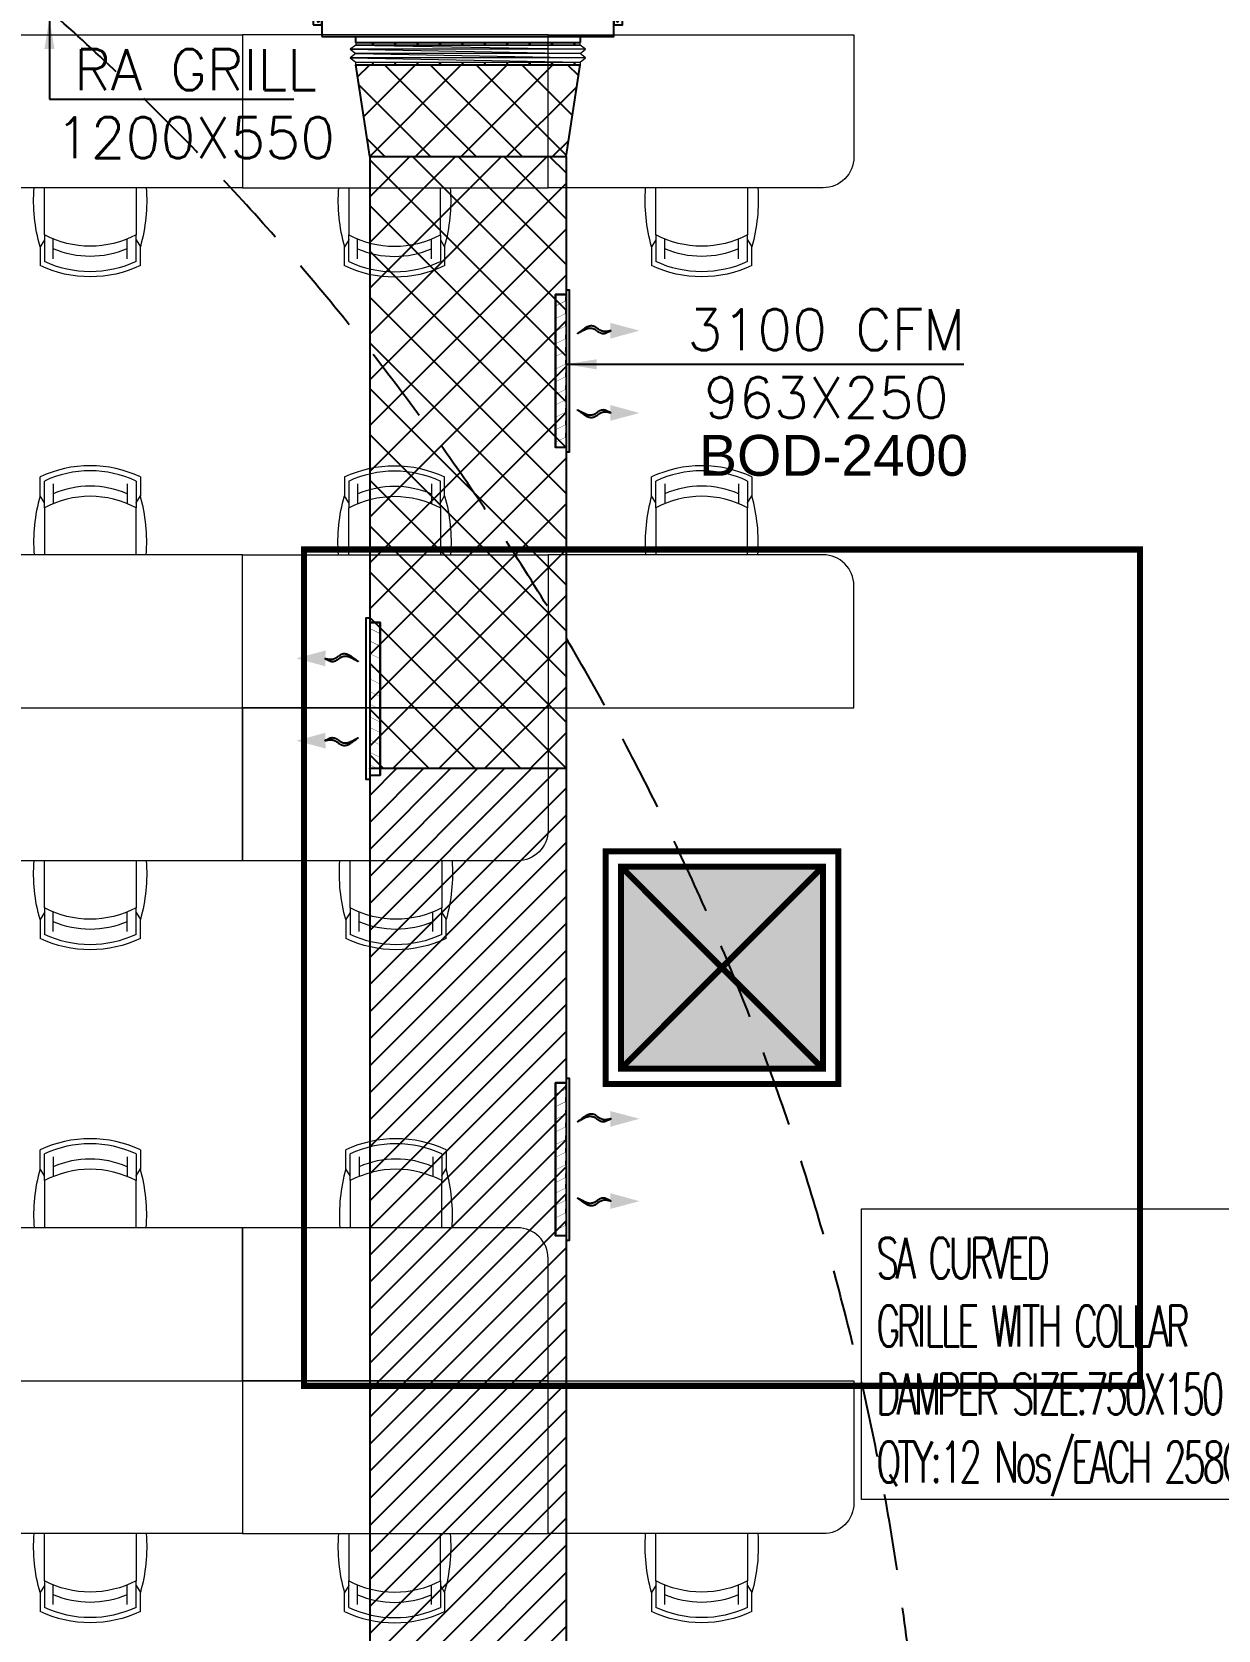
# Model space of a CAD drawing. Header units: millimetres. Extents: x 148480 to 578986, y 39883 to 155062.
# Drawn here: x 235764 to 241583, y 78891 to 86727 of the extents above; entities that cross this region are included whole.
import ezdxf

# ---------------------------------------------------------------- set-up
doc = ezdxf.new("R2010")
doc.units = ezdxf.units.MM
for name, pattern in [('CENTER', [2, 1.25, -0.25, 0.25, -0.25]), ('CENTERX2', [4, 2.5, -0.5, 0.5, -0.5]), ('HIDDEN', [0.375, 0.25, -0.125])]:
    doc.linetypes.add(name, pattern=pattern)
for name, color, linetype in [('CEN', 252, 'CENTER'), ('Flooring', 44, 'Continuous'), ('FRESH AIRDUCT', 3, 'Continuous'), ('Hatch 01_UC', 7, 'Continuous'), ('HVAC-SECTIONS', 7, 'Continuous'), ('I - MODULAR', 44, 'Continuous'), ('Layer2', 4, 'Continuous'), ('Layer4', 6, 'Continuous'), ('M-HVAC ELLIPTICAL DUCT', 6, 'Continuous'), ('M-HVAC VRV PIPE', 4, 'Continuous'), ('M-HVAC-EADUCT', 140, 'Continuous'), ('M-HVAC-ELEPTICAL DUCT', 6, 'Continuous'), ('M-HVAC-GRIL', 6, 'Continuous'), ('M-HVAC-INSULATION', 8, 'Continuous'), ('M-HVAC-SUPP', 4, 'Continuous'), ('M-HVAC-TEXT', 7, 'Continuous'), ('M-LP-VRF-EQUIP', 1, 'Continuous')]:
    doc.layers.add(name, color=color, linetype=linetype)
for name, color, linetype, lineweight in [('ID - MODULAR', 44, 'Continuous', 5), ('KDBS-SIDE THROW GRILLE', 1, 'Continuous', 18), ('M HVAC GRILLE', 6, 'Continuous', 13), ('M-HVAC-ADP TAG', 1, 'Continuous', 15), ('M-HVAC-CANVAS', 8, 'Continuous', 0)]:
    doc.layers.add(name, color=color, linetype=linetype, lineweight=lineweight)
doc.styles.add('R', font='romans.shx')
doc.styles.add('Roman S', font='romans.shx', dxfattribs={"width": 0.65})
doc.styles.add('ROMAND', font='romand__.ttf')
doc.styles.get("Standard").update_dxf_attribs({"font": 'arial.ttf'})
doc.dimstyles.new('Vayucon', dxfattribs={"dimtxt": 200, "dimasz": 150, "dimexe": 0, "dimexo": 0, "dimgap": 9e-05, "dimtad": 1, "dimdec": 0, "dimrnd": 5, "dimzin": 0, "dimdsep": 46, "dimtxsty": 'ROMAND', "dimcen": 90, "dimclrd": 42, "dimclre": 8, "dimclrt": 7, "dimadec": 0, "dimazin": 0, "dimtfac": 1, "dimtdec": 0, "dimtofl": 0, "dimtmove": 1, "dimatfit": 0, "dimfxl": 1, "dimtolj": 1, "dimtzin": 0, "dimarcsym": 0})

# ---------------------------------------------------------------- blocks, each defined once
blk = doc.blocks.new('GFC1')
at = {"layer": 'Hatch 01_UC', "linetype": 'Continuous'}
h = blk.add_hatch(color=8, dxfattribs=at)
h.dxf.hatch_style = 1
h.paths.add_polyline_path([(311285.7, 82629.4), (311285.7, 83620.6), (312277, 83620.6), (312277, 82629.4)])
at = {"layer": 'CEN', "color": 8, "linetype": 'Continuous', "lineweight": 0}
for p, q in [((312277, 82629.4), (311285.7, 83620.6)), ((311285.7, 82629.4), (312277, 83620.6)), ((311285.7, 82629.4), (311285.7, 83620.6)), ((311285.7, 83620.6), (312277, 83620.6)), ((312277, 83620.6), (312277, 82629.4)), ((312277, 82629.4), (311285.7, 82629.4))]:
    blk.add_line(p, q, dxfattribs=at)
at = {"layer": 'CEN', "color": 8, "linetype": 'HIDDEN', "lineweight": 0, "ltscale": 1500}
blk.add_lwpolyline([(313832, 81074.4), (309730.7, 81074.4), (309730.7, 85175.6), (313832, 85175.6)], close=True, dxfattribs=at)
at = {"layer": 'CEN', "color": 8, "linetype": 'Continuous', "lineweight": 0}
for points in [[(312352, 82554.4), (311210.7, 82554.4), (311210.7, 83695.6), (312352, 83695.6)], [(312277, 82629.4), (311285.7, 82629.4), (311285.7, 83620.6), (312277, 83620.6)]]:
    blk.add_lwpolyline(points, close=True, dxfattribs=at)
at = {"layer": 'Flooring', "color": 8, "linetype": 'HIDDEN', "ltscale": 1500}
for centre, radius, start, end in [((300007.7, 78255.1), 12777.8, 229.90697, 79.60318), ((312848.3, 80077), 9598.5, 16.54068, 121.95899)]:
    blk.add_arc(centre, radius, start, end, dxfattribs=at)
at = {"layer": 'I - MODULAR', "color": 8, "linetype": 'Continuous'}
blk.add_lwpolyline([(312277, 82629.4), (311285.7, 82629.4), (311285.7, 83620.6), (312277, 83620.6)], close=True, dxfattribs=at)
at = {"layer": 'ID - MODULAR', "color": 8, "ltscale": 500}
for p, q in [((308457.1, 86718.4), (308457.1, 86949.5)), ((308906.7, 86949.5), (308906.7, 86718.4)), ((309950.1, 86949.5), (309950.1, 86718.4)), ((310399.7, 86718.4), (310399.7, 86949.5)), ((311457.1, 86718.4), (311457.1, 86949.5)), ((311906.7, 86949.5), (311906.7, 86718.4)), ((308457.1, 86694.8), (308435.9, 86660.6)), ((308457.1, 86718.4), (308457.1, 86587.7)), ((308457.1, 86696.5), (308457.1, 86694.8)), ((308906.7, 86587.7), (308906.7, 86718.4)), ((308906.7, 86696.5), (308906.7, 86694.8)), ((308906.7, 86694.8), (308927.9, 86660.6)), ((309950.1, 86694.8), (309928.9, 86660.6)), ((309950.1, 86587.7), (309950.1, 86718.4)), ((309950.1, 86696.5), (309950.1, 86694.8)), ((310399.7, 86718.4), (310399.7, 86587.7)), ((310399.7, 86696.5), (310399.7, 86694.8)), ((310399.7, 86694.8), (310420.9, 86660.6)), ((311457.1, 86694.8), (311435.9, 86660.6)), ((311457.1, 86718.4), (311457.1, 86587.7)), ((311457.1, 86696.5), (311457.1, 86694.8)), ((311906.7, 86587.7), (311906.7, 86718.4)), ((311906.7, 86696.5), (311906.7, 86694.8)), ((311906.7, 86694.8), (311927.9, 86660.6)), ((308435.9, 86660.6), (308435.9, 86567.4)), ((308927.9, 86567.4), (308927.9, 86660.6)), ((309928.9, 86567.4), (309928.9, 86660.6)), ((310420.9, 86660.6), (310420.9, 86567.4)), ((311435.9, 86660.6), (311435.9, 86567.4)), ((311927.9, 86567.4), (311927.9, 86660.6)), ((308435.9, 85438.5), (308435.9, 85531.7)), ((308457.1, 85380.6), (308457.1, 85511.4)), ((308906.7, 85511.4), (308906.7, 85380.6)), ((308927.9, 85531.7), (308927.9, 85438.5)), ((309928.9, 85531.7), (309928.9, 85438.5)), ((309950.1, 85511.4), (309950.1, 85380.6)), ((310399.7, 85380.6), (310399.7, 85511.4)), ((310420.9, 85438.5), (310420.9, 85531.7)), ((311435.9, 85438.5), (311435.9, 85531.7)), ((311457.1, 85380.6), (311457.1, 85511.4)), ((311906.7, 85511.4), (311906.7, 85380.6)), ((311927.9, 85531.7), (311927.9, 85438.5)), ((308457.1, 85404.3), (308435.9, 85438.5)), ((308906.7, 85404.3), (308927.9, 85438.5)), ((309950.1, 85404.3), (309928.9, 85438.5)), ((310399.7, 85404.3), (310420.9, 85438.5)), ((311457.1, 85404.3), (311435.9, 85438.5)), ((311906.7, 85404.3), (311927.9, 85438.5)), ((308457.1, 85402.6), (308457.1, 85404.3)), ((308457.1, 85380.6), (308457.1, 85149.5)), ((308906.7, 85402.6), (308906.7, 85404.3)), ((308906.7, 85149.5), (308906.7, 85380.6)), ((309950.1, 85402.6), (309950.1, 85404.3)), ((309950.1, 85149.5), (309950.1, 85380.6)), ((310399.7, 85402.6), (310399.7, 85404.3)), ((310399.7, 85380.6), (310399.7, 85149.5)), ((311457.1, 85402.6), (311457.1, 85404.3)), ((311457.1, 85380.6), (311457.1, 85149.5)), ((311906.7, 85402.6), (311906.7, 85404.3)), ((311906.7, 85149.5), (311906.7, 85380.6)), ((308457.1, 83418.4), (308457.1, 83649.5)), ((308906.7, 83649.5), (308906.7, 83418.4)), ((309957.1, 83418.4), (309957.1, 83649.5)), ((310406.7, 83649.5), (310406.7, 83418.4)), ((308457.1, 83394.8), (308435.9, 83360.6)), ((308457.1, 83418.4), (308457.1, 83287.7)), ((308457.1, 83396.5), (308457.1, 83394.8)), ((308906.7, 83287.7), (308906.7, 83418.4)), ((308906.7, 83396.5), (308906.7, 83394.8)), ((308906.7, 83394.8), (308927.9, 83360.6)), ((309957.1, 83394.8), (309935.9, 83360.6)), ((309957.1, 83418.4), (309957.1, 83287.7)), ((309957.1, 83396.5), (309957.1, 83394.8)), ((310406.7, 83287.7), (310406.7, 83418.4)), ((310406.7, 83396.5), (310406.7, 83394.8)), ((310406.7, 83394.8), (310427.9, 83360.6)), ((308435.9, 83360.6), (308435.9, 83267.4)), ((308927.9, 83267.4), (308927.9, 83360.6)), ((309935.9, 83360.6), (309935.9, 83267.4)), ((310427.9, 83267.4), (310427.9, 83360.6)), ((308435.9, 82138.5), (308435.9, 82231.7)), ((308457.1, 82080.6), (308457.1, 82211.4)), ((308906.7, 82211.4), (308906.7, 82080.6)), ((308927.9, 82231.7), (308927.9, 82138.5)), ((309935.9, 82138.5), (309935.9, 82231.7)), ((309957.1, 82080.6), (309957.1, 82211.4)), ((310406.7, 82211.4), (310406.7, 82080.6)), ((310427.9, 82231.7), (310427.9, 82138.5)), ((308457.1, 82104.3), (308435.9, 82138.5)), ((308906.7, 82104.3), (308927.9, 82138.5)), ((309957.1, 82104.3), (309935.9, 82138.5)), ((310406.7, 82104.3), (310427.9, 82138.5)), ((308457.1, 82102.6), (308457.1, 82104.3)), ((308457.1, 82080.6), (308457.1, 81849.5)), ((308906.7, 82102.6), (308906.7, 82104.3)), ((308906.7, 81849.5), (308906.7, 82080.6)), ((309957.1, 82102.6), (309957.1, 82104.3)), ((309957.1, 82080.6), (309957.1, 81849.5)), ((310406.7, 82102.6), (310406.7, 82104.3)), ((310406.7, 81849.5), (310406.7, 82080.6)), ((308457.1, 80118.4), (308457.1, 80349.5)), ((308906.7, 80349.5), (308906.7, 80118.4)), ((309950.1, 80349.5), (309950.1, 80118.4)), ((310399.7, 80118.4), (310399.7, 80349.5)), ((311457.1, 80118.4), (311457.1, 80349.5)), ((311906.7, 80349.5), (311906.7, 80118.4)), ((308457.1, 80094.8), (308435.9, 80060.6)), ((308457.1, 80118.4), (308457.1, 79987.7)), ((308457.1, 80096.5), (308457.1, 80094.8)), ((308906.7, 79987.7), (308906.7, 80118.4)), ((308906.7, 80096.5), (308906.7, 80094.8)), ((308906.7, 80094.8), (308927.9, 80060.6)), ((309950.1, 80094.8), (309928.9, 80060.6)), ((309950.1, 79987.7), (309950.1, 80118.4)), ((309950.1, 80096.5), (309950.1, 80094.8)), ((310399.7, 80118.4), (310399.7, 79987.7)), ((310399.7, 80096.5), (310399.7, 80094.8)), ((310399.7, 80094.8), (310420.9, 80060.6)), ((311457.1, 80094.8), (311435.9, 80060.6)), ((311457.1, 80118.4), (311457.1, 79987.7)), ((311457.1, 80096.5), (311457.1, 80094.8)), ((311906.7, 79987.7), (311906.7, 80118.4)), ((311906.7, 80096.5), (311906.7, 80094.8)), ((311906.7, 80094.8), (311927.9, 80060.6)), ((308435.9, 80060.6), (308435.9, 79967.4)), ((308927.9, 79967.4), (308927.9, 80060.6)), ((309928.9, 79967.4), (309928.9, 80060.6)), ((310420.9, 80060.6), (310420.9, 79967.4)), ((311435.9, 80060.6), (311435.9, 79967.4)), ((311927.9, 79967.4), (311927.9, 80060.6))]:
    blk.add_line(p, q, dxfattribs=at)
at = {"layer": 'ID - MODULAR', "color": 8, "ltscale": 500, "extrusion": (0, 0, -1)}
for p, q in [((308500.8, 86601.6), (308500.8, 86698)), ((308862.9, 86601.6), (308862.9, 86698)), ((309993.8, 86601.6), (309993.8, 86698)), ((310355.9, 86601.6), (310355.9, 86698)), ((311500.8, 86601.6), (311500.8, 86698)), ((311862.9, 86601.6), (311862.9, 86698)), ((308500.8, 85497.5), (308500.8, 85401.1)), ((308862.9, 85497.5), (308862.9, 85401.1)), ((309993.8, 85497.5), (309993.8, 85401.1)), ((310355.9, 85497.5), (310355.9, 85401.1)), ((311500.8, 85497.5), (311500.8, 85401.1)), ((311862.9, 85497.5), (311862.9, 85401.1)), ((308500.8, 83301.6), (308500.8, 83398)), ((308862.9, 83301.6), (308862.9, 83398)), ((310000.8, 83301.6), (310000.8, 83398)), ((310362.9, 83301.6), (310362.9, 83398)), ((308500.8, 82197.5), (308500.8, 82101.1)), ((308862.9, 82197.5), (308862.9, 82101.1)), ((310000.8, 82197.5), (310000.8, 82101.1)), ((310362.9, 82197.5), (310362.9, 82101.1)), ((308500.8, 80001.6), (308500.8, 80098)), ((308862.9, 80001.6), (308862.9, 80098)), ((309993.8, 80001.6), (309993.8, 80098)), ((310355.9, 80001.6), (310355.9, 80098)), ((311500.8, 80001.6), (311500.8, 80098)), ((311862.9, 80001.6), (311862.9, 80098))]:
    blk.add_line(p, q, dxfattribs=at)
at = {"layer": 'ID - MODULAR', "color": 8, "ltscale": 500}
for points in [[(309428.4, 87699.5), (309428.4, 86949.5), (307928.4, 86949.5), (307928.4, 87699.5)], [(309428.4, 87699.5), (309428.4, 86949.5), (310928.4, 86949.5), (310928.4, 87699.5)], [(309428.4, 84399.5), (309428.4, 85149.5), (307928.4, 85149.5), (307928.4, 84399.5)], [(309428.4, 84399.5), (309428.4, 85149.5), (310928.4, 85149.5), (310928.4, 84399.5)], [(309428.4, 84399.5), (309428.4, 83649.5), (307928.4, 83649.5), (307928.4, 84399.5)], [(309428.4, 81099.5), (309428.4, 81849.5), (307928.4, 81849.5), (307928.4, 81099.5)], [(309428.4, 81099.5), (309428.4, 80349.5), (307928.4, 80349.5), (307928.4, 81099.5)], [(309428.4, 81099.5), (309428.4, 80349.5), (310928.4, 80349.5), (310928.4, 81099.5)]]:
    blk.add_lwpolyline(points, close=True, dxfattribs=at)
for points in [[(312428.4, 87699.5), (312428.4, 87099.5, -0.414214), (312278.4, 86949.5), (310928.4, 86949.5), (310928.4, 87699.5)], [(312428.4, 84399.5), (312428.4, 84999.5, 0.414214), (312278.4, 85149.5), (310928.4, 85149.5), (310928.4, 84399.5)], [(310928.4, 84399.5), (310928.4, 83799.5, -0.414214), (310778.4, 83649.5), (309428.4, 83649.5), (309428.4, 84399.5)], [(310928.4, 81099.5), (310928.4, 81699.5, 0.414214), (310778.4, 81849.5), (309428.4, 81849.5), (309428.4, 81099.5)], [(312428.4, 81099.5), (312428.4, 80499.5, -0.414214), (312278.4, 80349.5), (310928.4, 80349.5), (310928.4, 81099.5)]]:
    blk.add_lwpolyline(points, format="xyb", close=True, dxfattribs=at)
at = {"layer": 'ID - MODULAR', "color": 8, "ltscale": 500, "extrusion": (0, 0, -1)}
for centre, major_axis, start_param, end_param in [((309243, 86887.9), (0, 838.5), 4.437818, 4.785935), ((308120.8, 86887.9), (0, 838.5), 1.49727, 1.845387), ((312243, 86887.9), (0, 838.5), 4.437818, 4.785935), ((311120.8, 86887.9), (0, 838.5), 1.49727, 1.845387), ((308681.9, 87143.5), (0, 480.9), 2.65511, 3.628104), ((311681.9, 87143.5), (0, 480.9), 2.65511, 3.628104), ((308681.9, 87068.6), (0, -455.9), 5.8748, 6.691551), ((311681.9, 87068.6), (0, -455.9), 5.8748, 6.691551), ((308681.9, 87093.6), (0, 580.8), 2.704257, 3.578932), ((308681.9, 87068.6), (0, -530.9), 5.845838, 6.720513), ((311681.9, 87093.6), (0, 580.8), 2.704257, 3.578932), ((311681.9, 87068.6), (0, -530.9), 5.845838, 6.720513), ((310174.9, 85005.5), (0, -580.8), 2.704257, 3.578932), ((310174.9, 85030.5), (0, 530.9), 5.845838, 6.720513), ((310174.9, 85030.5), (0, 455.9), 5.8748, 6.691551), ((310736, 85211.1), (0, -838.5), 1.49727, 1.845387), ((310174.9, 84955.5), (0, -480.9), 2.65511, 3.628104), ((309613.8, 85211.1), (0, -838.5), 4.437818, 4.785935), ((309243, 83587.9), (0, 838.5), 4.437818, 4.785935), ((308120.8, 83587.9), (0, 838.5), 1.49727, 1.845387), ((310743, 83587.9), (0, 838.5), 4.437818, 4.785935), ((309620.8, 83587.9), (0, 838.5), 1.49727, 1.845387), ((308681.9, 83843.5), (0, 480.9), 2.65511, 3.628104), ((310181.9, 83843.5), (0, 480.9), 2.65511, 3.628104), ((308681.9, 83768.6), (0, -455.9), 5.8748, 6.691551), ((310181.9, 83768.6), (0, -455.9), 5.8748, 6.691551), ((308681.9, 83793.6), (0, 580.8), 2.704257, 3.578932), ((308681.9, 83768.6), (0, -530.9), 5.845838, 6.720513), ((310181.9, 83793.6), (0, 580.8), 2.704257, 3.578932), ((310181.9, 83768.6), (0, -530.9), 5.845838, 6.720513), ((309243, 80287.9), (0, 838.5), 4.437818, 4.785935), ((308120.8, 80287.9), (0, 838.5), 1.49727, 1.845387), ((312243, 80287.9), (0, 838.5), 4.437818, 4.785935), ((311120.8, 80287.9), (0, 838.5), 1.49727, 1.845387), ((308681.9, 80543.5), (0, 480.9), 2.65511, 3.628104), ((311681.9, 80543.5), (0, 480.9), 2.65511, 3.628104), ((308681.9, 80468.6), (0, -455.9), 5.8748, 6.691551), ((311681.9, 80468.6), (0, -455.9), 5.8748, 6.691551), ((308681.9, 80493.6), (0, 580.8), 2.704257, 3.578932), ((308681.9, 80468.6), (0, -530.9), 5.845838, 6.720513), ((311681.9, 80493.6), (0, 580.8), 2.704257, 3.578932), ((311681.9, 80468.6), (0, -530.9), 5.845838, 6.720513)]:
    blk.add_ellipse(centre, major_axis=major_axis, ratio=1, start_param=start_param, end_param=end_param, dxfattribs=at)
at = {"layer": 'ID - MODULAR', "color": 8, "ltscale": 500}
for centre, major_axis, start_param, end_param in [((310736, 86887.9), (0, 838.5), 1.49727, 1.845387), ((309613.8, 86887.9), (0, 838.5), 4.437818, 4.785935), ((310174.9, 87143.5), (0, 480.9), 2.65511, 3.628104), ((310174.9, 87068.6), (0, -455.9), 5.8748, 6.691551), ((310174.9, 87093.6), (0, 580.8), 2.704257, 3.578932), ((310174.9, 87068.6), (0, -530.9), 5.845838, 6.720513), ((308681.9, 85005.5), (0, -580.8), 2.704257, 3.578932), ((308681.9, 85030.5), (0, 530.9), 5.845838, 6.720513), ((311681.9, 85005.5), (0, -580.8), 2.704257, 3.578932), ((311681.9, 85030.5), (0, 530.9), 5.845838, 6.720513), ((308681.9, 85030.5), (0, 455.9), 5.8748, 6.691551), ((311681.9, 85030.5), (0, 455.9), 5.8748, 6.691551), ((309243, 85211.1), (0, -838.5), 4.437818, 4.785935), ((308681.9, 84955.5), (0, -480.9), 2.65511, 3.628104), ((308120.8, 85211.1), (0, -838.5), 1.49727, 1.845387), ((312243, 85211.1), (0, -838.5), 4.437818, 4.785935), ((311681.9, 84955.5), (0, -480.9), 2.65511, 3.628104), ((311120.8, 85211.1), (0, -838.5), 1.49727, 1.845387), ((308681.9, 81705.5), (0, -580.8), 2.704257, 3.578932), ((310181.9, 81705.5), (0, -580.8), 2.704257, 3.578932), ((308681.9, 81730.5), (0, 530.9), 5.845838, 6.720513), ((310181.9, 81730.5), (0, 530.9), 5.845838, 6.720513), ((309243, 81911.1), (0, -838.5), 4.437818, 4.785935), ((308681.9, 81655.5), (0, -480.9), 2.65511, 3.628104), ((308681.9, 81730.5), (0, 455.9), 5.8748, 6.691551), ((308120.8, 81911.1), (0, -838.5), 1.49727, 1.845387), ((310743, 81911.1), (0, -838.5), 4.437818, 4.785935), ((310181.9, 81655.5), (0, -480.9), 2.65511, 3.628104), ((310181.9, 81730.5), (0, 455.9), 5.8748, 6.691551), ((309620.8, 81911.1), (0, -838.5), 1.49727, 1.845387), ((310736, 80287.9), (0, 838.5), 1.49727, 1.845387), ((309613.8, 80287.9), (0, 838.5), 4.437818, 4.785935), ((310174.9, 80543.5), (0, 480.9), 2.65511, 3.628104), ((310174.9, 80468.6), (0, -455.9), 5.8748, 6.691551), ((310174.9, 80493.6), (0, 580.8), 2.704257, 3.578932), ((310174.9, 80468.6), (0, -530.9), 5.845838, 6.720513)]:
    blk.add_ellipse(centre, major_axis=major_axis, ratio=1, start_param=start_param, end_param=end_param, dxfattribs=at)
blk = doc.blocks.new('BEAM')
at = {"layer": 'CEN', "color": 11, "linetype": 'HIDDEN', "lineweight": 0, "ltscale": 1500, "const_width": 30}
blk.add_lwpolyline([(373832, 81074.4), (369730.7, 81074.4), (369730.7, 85175.6), (373832, 85175.6)], close=True, dxfattribs=at)
at = {"layer": 'CEN', "color": 11, "linetype": 'Continuous', "lineweight": 0, "const_width": 30}
for points in [[(372352, 82554.4), (371210.7, 82554.4), (371210.7, 83695.6), (372352, 83695.6)], [(372277, 82629.4), (371285.7, 82629.4), (371285.7, 83620.6), (372277, 83620.6)]]:
    blk.add_lwpolyline(points, close=True, dxfattribs=at)
for points in [[(371285.7, 83620.6), (372277, 83620.6)], [(371285.7, 82629.4), (371285.7, 83620.6)], [(371285.7, 82629.4), (372277, 83620.6)], [(372277, 82629.4), (371285.7, 83620.6)], [(372277, 83620.6), (372277, 82629.4)], [(372277, 82629.4), (371285.7, 82629.4)]]:
    blk.add_lwpolyline(points, dxfattribs=at)
blk = doc.blocks.new('BEE')
at = {"layer": 'M-HVAC VRV PIPE', "linetype": 'Continuous'}
blk.add_blockref('BEAM', (0, 0), dxfattribs=at)
blk = doc.blocks.new('RAAAA')
at = {"linetype": 'Continuous', "ltscale": 1000}
for points in [[(363, 0, 0), (363, 0, 0), (364, 0, 0), (364, 0, 0), (365, 0, 0), (366, 0, 0), (367, -1, 0), (368, -1, 0), (369, -1, 0), (371, -1, 0), (373, -2, 0), (374, -2, 0), (377, -2, 0), (379, -3, 0), (381, -3, 0), (384, -4, 0), (387, -4, 0), (390, -5, 0), (393, -5, 0), (397, -6, 0), (400, -6, 0), (404, -7, 0), (408, -8, 0), (412, -8, 0), (416, -9, 0), (421, -10, 0), (421, -10, 0), (425, -11, 0), (430, -11, 0), (435, -11, 0), (439, -11, 0), (444, -11, 0), (449, -11, 0), (454, -10, 0), (459, -10, 0), (464, -9, 0), (468, -7, 0), (473, -6, 0), (478, -4, 0), (483, -2, 0), (488, 0, 0), (494, 2, 0), (499, 4, 0), (504, 7, 0), (509, 10, 0), (514, 13, 0), (519, 16, 0), (525, 20, 0), (530, 24, 0), (535, 28, 0), (541, 32, 0), (546, 36, 0), (546, 36, 0), (552, 40, 0), (557, 44, 0), (563, 48, 0), (568, 51, 0), (574, 54, 0), (580, 56, 0), (586, 58, 0), (592, 60, 0), (598, 61, 0), (604, 62, 0), (610, 62, 0), (616, 62, 0), (622, 62, 0), (628, 61, 0), (635, 60, 0), (641, 59, 0), (648, 57, 0), (654, 55, 0), (661, 52, 0), (668, 49, 0), (675, 46, 0), (681, 42, 0), (688, 38, 0), (695, 33, 0), (702, 28, 0), (702, 28, 0), (709, 23, 0), (716, 19, 0), (722, 14, 0), (728, 10, 0), (734, 5, 0), (740, 1, 0), (745, -2, 0), (750, -6, 0), (755, -9, 0), (759, -13, 0), (763, -15, 0), (767, -18, 0), (771, -21, 0), (774, -23, 0), (777, -25, 0), (779, -27, 0), (782, -29, 0), (784, -31, 0), (786, -32, 0), (787, -33, 0), (789, -34, 0), (790, -35, 0), (790, -35, 0), (791, -35, 0), (791, -36, 0)], [(363, 0, 0), (363, 0, 0), (364, 0, 0), (364, 0, 0), (365, -1, 0), (366, -1, 0), (367, -2, 0), (368, -2, 0), (369, -3, 0), (371, -4, 0), (373, -5, 0), (374, -5, 0), (377, -6, 0), (379, -8, 0), (381, -9, 0), (384, -10, 0), (387, -12, 0), (390, -13, 0), (393, -15, 0), (397, -16, 0), (400, -18, 0), (404, -20, 0), (408, -22, 0), (412, -24, 0), (416, -26, 0), (421, -28, 0), (421, -28, 0), (425, -30, 0), (430, -32, 0), (435, -34, 0), (439, -35, 0), (444, -36, 0), (449, -37, 0), (454, -37, 0), (459, -38, 0), (464, -38, 0), (468, -37, 0), (473, -37, 0), (478, -36, 0), (483, -35, 0), (488, -33, 0), (494, -32, 0), (499, -30, 0), (504, -28, 0), (509, -25, 0), (514, -22, 0), (519, -19, 0), (525, -16, 0), (530, -13, 0), (535, -9, 0), (541, -5, 0), (546, 0, 0), (546, 0, 0), (552, 4, 0), (557, 8, 0), (563, 12, 0), (568, 15, 0), (574, 18, 0), (580, 21, 0), (586, 23, 0), (592, 25, 0), (598, 27, 0), (604, 28, 0), (610, 29, 0), (616, 30, 0), (622, 30, 0), (628, 31, 0), (635, 30, 0), (641, 30, 0), (648, 29, 0), (654, 28, 0), (661, 26, 0), (668, 24, 0), (675, 22, 0), (681, 20, 0), (688, 17, 0), (695, 14, 0), (702, 10, 0), (702, 10, 0), (709, 7, 0), (716, 3, 0), (722, 0, 0), (728, -3, 0), (734, -6, 0), (740, -9, 0), (745, -12, 0), (750, -14, 0), (755, -17, 0), (759, -19, 0), (763, -21, 0), (767, -23, 0), (771, -25, 0), (774, -27, 0), (777, -28, 0), (779, -30, 0), (782, -31, 0), (784, -32, 0), (786, -33, 0), (787, -34, 0), (789, -34, 0), (790, -35, 0), (790, -35, 0), (791, -35, 0), (791, -36, 0)]]:
    blk.add_polyline3d(points, dxfattribs=at)
blk.add_solid([(373, 101), (0, 0), (373, -101)], dxfattribs=at)
blk = doc.blocks.new('600X200 SIDE THROW GRILLE')
at = {"layer": 'M-HVAC-GRIL', "linetype": 'ByBlock'}
blk.add_lwpolyline([(375, -5), (396.4, -5), (396.4, 12.1), (-396.4, 12.1), (-396.4, -5), (-375, -5), (375, -5), (375, -56.4), (-375, -56.4), (-375, -5), (-375, -56.4), (375, -56.4), (375, -56.4)], dxfattribs=at)
at = {"layer": 'M-HVAC-GRIL', "lineweight": 0, "const_width": 1.71}
for points in [[(-364.6, -8.9), (-343.2, -8.9), (-321.8, -51.7), (-300.3, -51.7)], [(-303.2, -8.9), (-281.8, -8.9), (-260.3, -51.7), (-238.9, -51.7)], [(-241.8, -8.9), (-220.3, -8.9), (-198.9, -51.7), (-177.5, -51.7)], [(-179.6, -8.9), (-158.2, -8.9), (-136.8, -51.7), (-115.3, -51.7)], [(-117.5, -8.9), (-96, -8.9), (-74.6, -51.7), (-53.2, -51.7)], [(-55.3, -8.9), (-33.9, -8.9), (-12.5, -51.7), (9, -51.7)], [(6.8, -8.9), (28.2, -8.9), (49.7, -51.7), (71.1, -51.7)], [(69, -8.9), (90.4, -8.9), (111.8, -51.7), (133.2, -51.7)], [(120.6, -8.9), (142.1, -8.9), (163.5, -51.7), (184.9, -51.7)], [(180.8, -8.9), (202.2, -8.9), (223.6, -51.7), (245.1, -51.7)], [(242.2, -8.9), (263.6, -8.9), (285.1, -51.7), (306.5, -51.7)], [(303.6, -8.9), (325.1, -8.9), (346.5, -51.7), (367.9, -51.7)]]:
    blk.add_lwpolyline(points, dxfattribs=at)
at = {"layer": 'M-HVAC-SUPP'}
for p, xscale, yscale, zscale, rotation in [((-198.5, 355.3), -0.3839999997941415, 0.3839999997941436, 0.3839999997941436, 90.2028781887322), ((205.5, 355.3), 0.3839999997941415, 0.3839999997941415, 0.3839999997941415, 269.7971218112675)]:
    blk.add_blockref('RAAAA', p, dxfattribs=dict(at, xscale=xscale, yscale=yscale, zscale=zscale, rotation=rotation))
blk = doc.blocks.new('jyfhg')
at = {"layer": 'KDBS-SIDE THROW GRILLE', "xscale": -1, "rotation": 90.00000000000006}
blk.add_blockref('600X200 SIDE THROW GRILLE', (-100, -325), dxfattribs=at)
blk = doc.blocks.new('*U79')
for points in [[(912.1, 50), (937.1, 69), (912.1, 88), (-89, 88), (-114, 69), (-89, 50), (-114, 31), (-89, 12), (912.1, 12), (937.1, 31)], [(-89, 100), (912.1, 100), (912.1, 88), (-89, 88)], [(-89, 0), (912.1, 0), (912.1, 12), (-89, 12)]]:
    blk.add_lwpolyline(points, close=True)
blk.add_lwpolyline([(912.1, 12), (-114, 31), (937.1, 31), (-89, 50), (912.1, 50), (-114, 69), (937.1, 69), (-89, 88)])
at = {"color": 8}
for centre in [(-64, 94), (36, 94), (136, 94), (236, 94), (336, 94), (436, 94), (536, 94), (636, 94), (736, 94), (836, 94), (-64, 6), (36, 6), (136, 6), (236, 6), (336, 6), (436, 6), (536, 6), (636, 6), (736, 6), (836, 6)]:
    blk.add_circle(centre, 2.5, dxfattribs=at)
blk = doc.blocks.new('Ductable inverter-8TR')
at = {"layer": 'M-LP-VRF-EQUIP', "color": 6, "linetype": 'CENTERX2', "lineweight": 5}
for p, q in [((722124.4, -338928.6), (722109.8, -338928.6)), ((722116.1, -338935.9), (722116.1, -338921.2)), ((722579.9, -338928.6), (722565.2, -338928.6)), ((722572.6, -338935.9), (722572.6, -338921.2)), ((722122.2, -340396.1), (722107.5, -340396.1)), ((722116.1, -340403.5), (722116.1, -340388.8)), ((722579.9, -340396.1), (722565.2, -340396.1)), ((722572.6, -340403.5), (722572.6, -340388.8))]:
    blk.add_line(p, q, dxfattribs=at)
at = {"layer": 'M-LP-VRF-EQUIP', "color": 190}
for p, q in [((722038.2, -339112.2), (722009.9, -339112.2)), ((722009.9, -340212.5), (722009.9, -339112.2)), ((722620.2, -339112.2), (722662.1, -339112.2)), ((722662.1, -340212.5), (722662.1, -339112.2)), ((722009.9, -340212.5), (722038.2, -340212.5)), ((722662.1, -340212.5), (722620.2, -340212.5))]:
    blk.add_line(p, q, dxfattribs=at)
at = {"layer": 'M-LP-VRF-EQUIP', "color": 3}
for p, q in [((722232.8, -340457.4), (722232.8, -340378.8)), ((722489.5, -340378.8), (722489.5, -340457.4)), ((722489.5, -340457.4), (722232.8, -340457.4))]:
    blk.add_line(p, q, dxfattribs=at)
at = {"layer": 'M-LP-VRF-EQUIP', "color": 4}
for points in [[(722095.2, -338945.8), (722095.2, -338903.9), (722137.1, -338903.9), (722137.1, -338945.8)], [(722551.6, -338945.8), (722551.6, -338903.9), (722593.5, -338903.9), (722593.5, -338945.8)], [(722095.2, -340420.8), (722095.2, -340378.8), (722137.1, -340378.8), (722137.1, -340420.8)], [(722551.6, -340420.8), (722551.6, -340378.8), (722593.5, -340378.8), (722593.5, -340420.8)]]:
    blk.add_lwpolyline(points, close=True, dxfattribs=at)
at = {"layer": 'M-LP-VRF-EQUIP', "color": 190}
blk.add_lwpolyline([(722038.2, -340378.8), (722038.2, -338945.8), (722620.2, -338945.8), (722620.2, -340378.8)], close=True, dxfattribs=at)
at = {"layer": 'M-LP-VRF-EQUIP', "color": 2}
blk.add_lwpolyline([(722620.2, -338959.9), (722620.2, -338979.9), (722646.4, -338979.9), (722646.4, -338959.9)], close=True, dxfattribs=at)
at = {"layer": 'M-LP-VRF-EQUIP', "color": 6}
blk.add_lwpolyline([(722641.1, -340357.8), (722641.1, -340341.2), (722620.2, -340341.2), (722620.2, -340357.8)], close=True, dxfattribs=at)
at = {"layer": 'M-LP-VRF-EQUIP', "color": 5}
blk.add_lwpolyline([(722635.9, -340354.5), (722635.9, -340344.5), (722620.2, -340344.5), (722620.2, -340354.5)], close=True, dxfattribs=at)
at = {"layer": 'M-LP-VRF-EQUIP', "color": 2}
blk.add_lwpolyline([(722641.1, -340344.7), (722646.4, -340344.7), (722646.4, -340364.8), (722620.2, -340364.8), (722620.2, -340344.7)], dxfattribs=at)
at = {"layer": 'M-LP-VRF-EQUIP', "color": 4}
for centre in [(722116.1, -338928.6), (722572.6, -338928.6), (722116.1, -340396.1), (722572.6, -340396.1)]:
    blk.add_circle(centre, 5.24, dxfattribs=at)

msp = doc.modelspace()

# ---------------------------------------------------------------- block references
at = {"layer": 'Layer4', "linetype": 'Continuous', "rotation": 360}
msp.add_blockref('GFC1', (-72632.4, -986), dxfattribs=at)

# ---------------------------------------------------------------- next in the draw order: hatches: boundary and pattern name
at = {"layer": 'Hatch 01_UC', "linetype": 'Continuous'}
h = msp.add_hatch(dxfattribs=at)
h.set_pattern_fill('ANSI37', color=42, scale=50, angle=360)
h.set_pattern_definition([(45, (-7479.28, -1628.43), (-112.2532, 112.2532), []), (135, (-7479.28, -1628.43), (-112.2532, -112.2532), [])])
h.paths.add_polyline_path([(237352.2, 86566.5), (237420.9, 86116.5), (238383.9, 86116.5), (238452.6, 86566.5)])
h = msp.add_hatch(dxfattribs=at)
h.set_pattern_fill('ANSI37', color=42, scale=50, angle=360)
h.set_pattern_definition([(45, (8178.36, -985.99), (-112.2532, 112.2532), []), (135, (8178.36, -985.99), (-112.2532, -112.2532), [])])
h.paths.add_polyline_path([(237420.9, 86116.5), (238383.9, 86116.5), (238383.9, 83116.5), (237420.9, 83116.5)])
at = {"layer": 'M-HVAC-INSULATION'}
h = msp.add_hatch(dxfattribs=at)
h.set_pattern_fill('ANSI31', color=26, scale=750, angle=180, style=0)
h.set_pattern_definition([(225, (811127.6, 15256.2), (66.29126, -66.29126), [])])
h.paths.add_polyline_path([(238383.9, 83116.5), (237420.9, 83116.5), (237420.9, 76185), (238383.9, 76185)])

# ---------------------------------------------------------------- next in the draw order: linework, layer by layer
at = {"layer": 'M-HVAC ELLIPTICAL DUCT', "linetype": 'Continuous'}
for p, q in [((237352.2, 86566.5), (238452.6, 86566.5)), ((237420.9, 86116.5), (237352.2, 86566.5)), ((238383.9, 86116.5), (238452.6, 86566.5)), ((237420.9, 86116.5), (237420.9, 76185)), ((237420.9, 86116.5), (238383.9, 86116.5)), ((238383.9, 86116.5), (238383.9, 76185)), ((237420.9, 83116.5), (238383.9, 83116.5))]:
    msp.add_line(p, q, dxfattribs=at)
at = {"layer": 'M-HVAC-ADP TAG', "color": 0}
msp.add_lwpolyline([(239832.8, 80955.6), (242239, 80955.6), (242239, 79531.2), (239832.8, 79531.2)], close=True, dxfattribs=at)

# ---------------------------------------------------------------- next in the draw order: block references
at = {"layer": 'Layer2', "linetype": 'Continuous', "rotation": 360}
msp.add_blockref('BEE', (-132632.4, -986), dxfattribs=at)
at = {"layer": 'M HVAC GRILLE', "color": 0, "xscale": -1}
for p in [(238288.9, 85389.3), (238288.9, 81524.4)]:
    msp.add_blockref('jyfhg', p, dxfattribs=at)
at = {"layer": 'M HVAC GRILLE', "color": 0, "rotation": 360}
msp.add_blockref('jyfhg', (237515.9, 83782.4), dxfattribs=at)
at = {"layer": 'M-HVAC-CANVAS', "xscale": 1.099145299145298, "yscale": 1.099145299145298, "zscale": 1.099145299145298, "rotation": 179.9999999999998}
msp.add_blockref('*U79', (238354.8, 86676.4), dxfattribs=at)
at = {"layer": 'M-HVAC-EADUCT', "color": 0, "linetype": 'Continuous', "xscale": -1, "rotation": 269.9999999999998}
msp.add_blockref('Ductable inverter-8TR', (577564.8, -635333.5), dxfattribs=at)

# ---------------------------------------------------------------- next in the draw order: texts
at = {"layer": 'M-HVAC-ADP TAG', "insert": (241075.7, 79548.1, 0), "char_height": 200, "width": 2339.305, "attachment_point": 8, "style": 'Roman S'}
msp.add_mtext('\\pxql;\\A1;\\T0.85;SA CURVED \\PGRILLE WITH COLLAR DAMPER SIZE:750X150\\PQTY:12 Nos/EACH 258CFM', dxfattribs=at)
at = {"layer": 'M-HVAC-ELEPTICAL DUCT', "insert": (239036.5, 84751.3, 1198.1), "char_height": 200, "attachment_point": 1}
msp.add_mtext('BOD-2400', dxfattribs=at)
at = {"layer": 'M-HVAC-TEXT', "color": 7, "char_height": 200, "width": 13359.771, "attachment_point": 2, "style": 'R'}
for s, insert in [('RA GRILL \\P1200X550', (236565.9, 86642.4)), ('3100 CFM\\P963X250', (239660.8, 85367.9))]:
    msp.add_mtext(s, dxfattribs=dict(at, insert=insert))

# ---------------------------------------------------------------- next in the draw order: leaders
at = {"layer": 'FRESH AIRDUCT', "linetype": 'Continuous'}
msp.add_leader([(235849.5, 86794.4), (235849.5, 86397.2), (237048.5, 86397.2)], dimstyle='Vayucon', override={"dimgap": 9e-05, "dimtad": 0}, dxfattribs=at)
at = {"layer": 'HVAC-SECTIONS', "color": 0, "linetype": 'Continuous'}
msp.add_leader([(238384.1, 85097.8), (240335.7, 85097.8)], dimstyle='Vayucon', override={"dimgap": 9e-05, "dimtad": 0}, dxfattribs=at)

doc.saveas('drawing.dxf')
